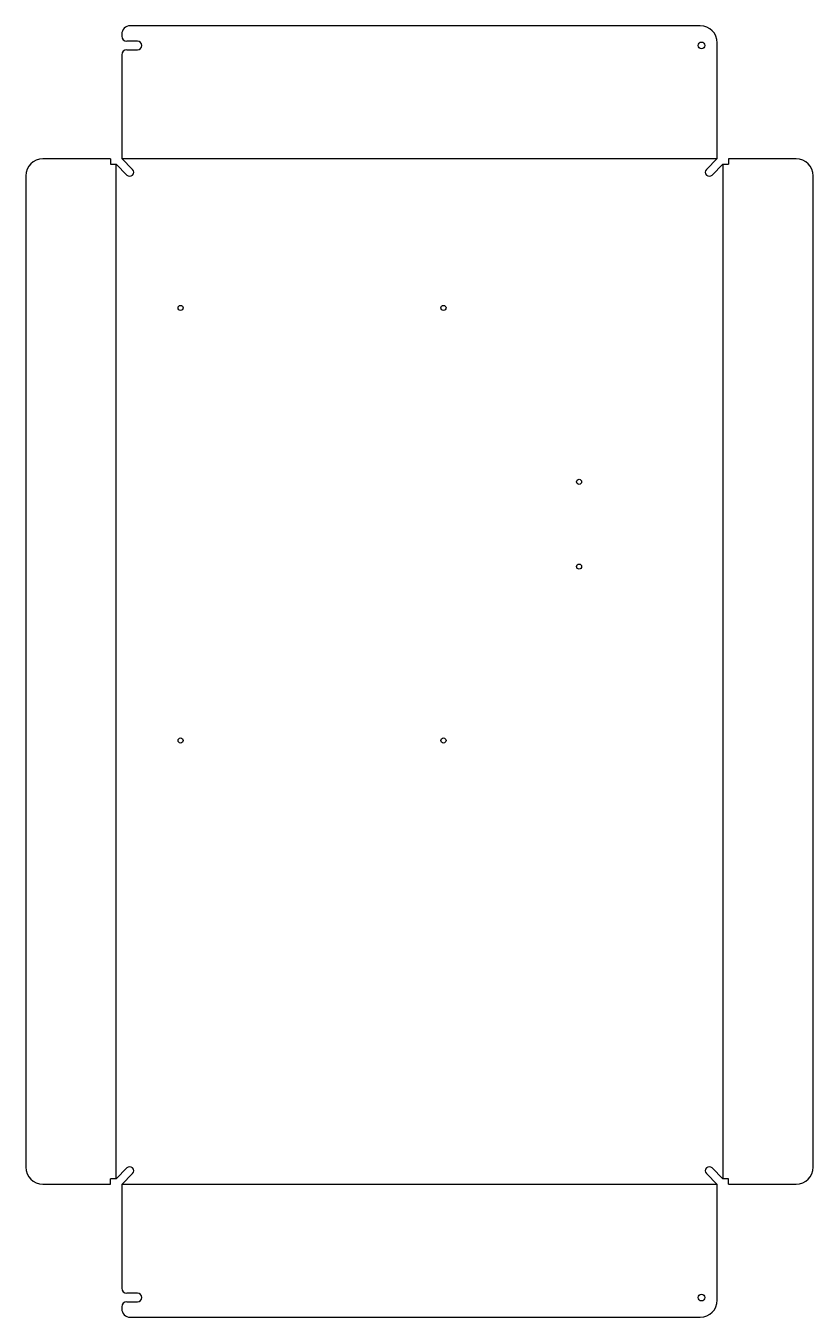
# Model space of a CAD drawing. Header units: millimetres. Extents: x -228 to 236, y -181 to 580.
import ezdxf

# ---------------------------------------------------------------- set-up
doc = ezdxf.new("R2010")
doc.units = ezdxf.units.MM
doc.header["$MEASUREMENT"] = 0
doc.layers.add('layer 1', color=4, linetype='Continuous', lineweight=25)
doc.layers.add('Unfold_Sketch', color=7, linetype='Continuous')

msp = doc.modelspace()

# ---------------------------------------------------------------- linework, layer by layer
at = {"layer": 'layer 1'}
for p, q in [((-175.178, -99.1382), (-175.178, 498.922)), ((-171.89, 502.209), (179.29, 502.209)), ((182.578, 498.922), (182.578, -99.1382)), ((179.29, -102.426), (-171.89, -102.426))]:
    msp.add_line(p, q, dxfattribs=at)
at = {"layer": 'Unfold_Sketch'}
for p, q in [((169.29, 580.497), (-166.89, 580.497)), ((-171.89, 575.497), (-171.89, 574.427)), ((-162.6, 571.427), (-168.89, 571.427)), ((-171.89, 563.427), (-171.89, 502.209)), ((-168.89, 566.427), (-162.6, 566.427)), ((179.29, 502.209), (179.29, 570.497)), ((-178.465, 502.092), (-218.465, 502.092)), ((-178.465, 502.092), (-178.465, 498.922)), ((-178.465, 498.922), (-175.178, 498.922)), ((-175.178, 498.922), (-168.814, 492.558)), ((-171.89, 502.209), (-165.526, 495.846)), ((179.29, 502.209), (172.926, 495.846)), ((182.578, 498.922), (176.214, 492.558)), ((182.578, 498.922), (185.865, 498.922)), ((185.865, 502.092), (185.865, 498.922)), ((225.865, 502.092), (185.865, 502.092)), ((-228.465, 492.092), (-228.465, -92.3082)), ((235.865, -92.3082), (235.865, 492.092)), ((-175.178, -99.1382), (-168.814, -92.7742)), ((-171.89, -102.426), (-165.526, -96.0619)), ((179.29, -102.426), (172.926, -96.0619)), ((176.214, -92.7742), (182.578, -99.1382)), ((-218.465, -102.308), (-178.465, -102.308)), ((-175.178, -99.1382), (-178.465, -99.1382)), ((-178.465, -102.308), (-178.465, -99.1382)), ((-171.89, -102.426), (-171.89, -163.644)), ((179.29, -170.714), (179.29, -102.426)), ((185.865, -99.1382), (182.578, -99.1382)), ((185.865, -102.308), (185.865, -99.1382)), ((185.865, -102.308), (225.865, -102.308)), ((-162.6, -166.644), (-168.89, -166.644)), ((-171.89, -174.644), (-171.89, -175.714)), ((-168.89, -171.644), (-162.6, -171.644)), ((-166.89, -180.714), (169.29, -180.714))]:
    msp.add_line(p, q, dxfattribs=at)
for centre, radius in [((170, 568.927), 2), ((-137.17, 414.202), 1.5), ((17.8301, 414.202), 1.5), ((97.8301, 311.702), 1.5), ((97.8301, 261.702), 1.5), ((-137.17, 159.202), 1.5), ((17.8301, 159.202), 1.5), ((170, -169.144), 2)]:
    msp.add_circle(centre, radius, dxfattribs=at)
for centre, radius, start, end in [((-166.89, 575.497), 5, 90, 180), ((169.29, 570.497), 10, 0, 90), ((-168.89, 574.427), 3, 180, 270), ((-162.6, 568.927), 2.5, 270, 90), ((-168.89, 563.427), 3, 90, 180), ((-218.465, 492.092), 10, 90, 180), ((-167.17, 494.202), 2.3247, 225, 45), ((174.57, 494.202), 2.3247, 135, 315), ((225.865, 492.092), 10, 0, 90), ((-218.465, -92.3082), 10, 180, 270), ((-167.17, -94.4181), 2.3247, 315, 135), ((174.57, -94.4181), 2.3247, 45, 225), ((225.865, -92.3082), 10, 270, 0), ((-168.89, -163.644), 3, 180, 270), ((-162.6, -169.144), 2.5, 270, 90), ((-168.89, -174.644), 3, 90, 180), ((169.29, -170.714), 10, 270, 0), ((-166.89, -175.714), 5, 180, 270)]:
    msp.add_arc(centre, radius, start, end, dxfattribs=at)

doc.saveas('drawing.dxf')
